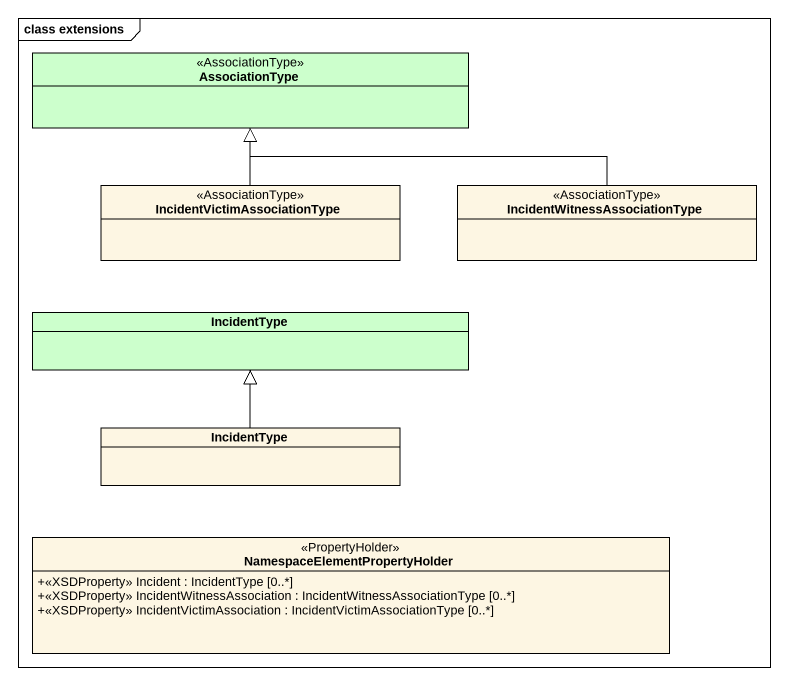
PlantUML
@startuml
mainframe class extensions
hide circle
hide empty members
skinparam classAttributeIconSize 0
class AssociationType <<AssociationType>> #CCFFCC
class "IncidentVictimAssociationType" as IncidentVictimAssociationTyp <<AssociationType>>
class "IncidentWitnessAssociationType" as IncidentWitnessAssociationTy <<AssociationType>>
class IncidentType #CCFFCC
class "IncidentType" as IncidentType_2
class "NamespaceElementPropertyHolder" as NamespaceElementPropertyHold <<PropertyHolder>> {
  +<<XSDProperty>> Incident : IncidentType [0..*]
  +<<XSDProperty>> IncidentWitnessAssociation : IncidentWitnessAssociationType [0..*]
  +<<XSDProperty>> IncidentVictimAssociation : IncidentVictimAssociationType [0..*]
}
IncidentVictimAssociationTyp -up-|> AssociationType
IncidentWitnessAssociationTy -left-|> AssociationType
IncidentType_2 -up-|> IncidentType
@enduml
